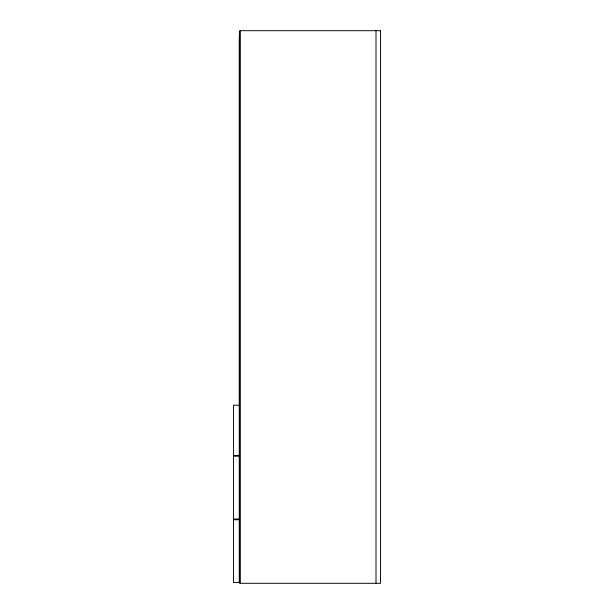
<?xml version="1.0" encoding="UTF-8"?>
<svg xmlns="http://www.w3.org/2000/svg" width="614" height="614" viewBox="0 0 614 614"><rect width="100%" height="100%" fill="white"/><g stroke="black" fill="none" stroke-linecap="round" stroke-linejoin="round"><path stroke-width="0.92" d="M375.998 30.7L375.998 583.3M240.013 30.7L240.013 583.3M239.253 36.479L239.253 404.457M380.519 30.7L239.859 30.7L239.859 583.3L380.519 583.3L380.519 30.7M239.253 405.209L233.481 405.209L233.481 455.45L239.253 455.45L239.253 405.209M239.253 456.202L233.481 456.202L233.481 518.999L239.253 518.999L239.253 456.202M239.253 519.751L233.481 519.751L233.481 582.548L239.253 582.548L239.253 519.751"/></g></svg>
